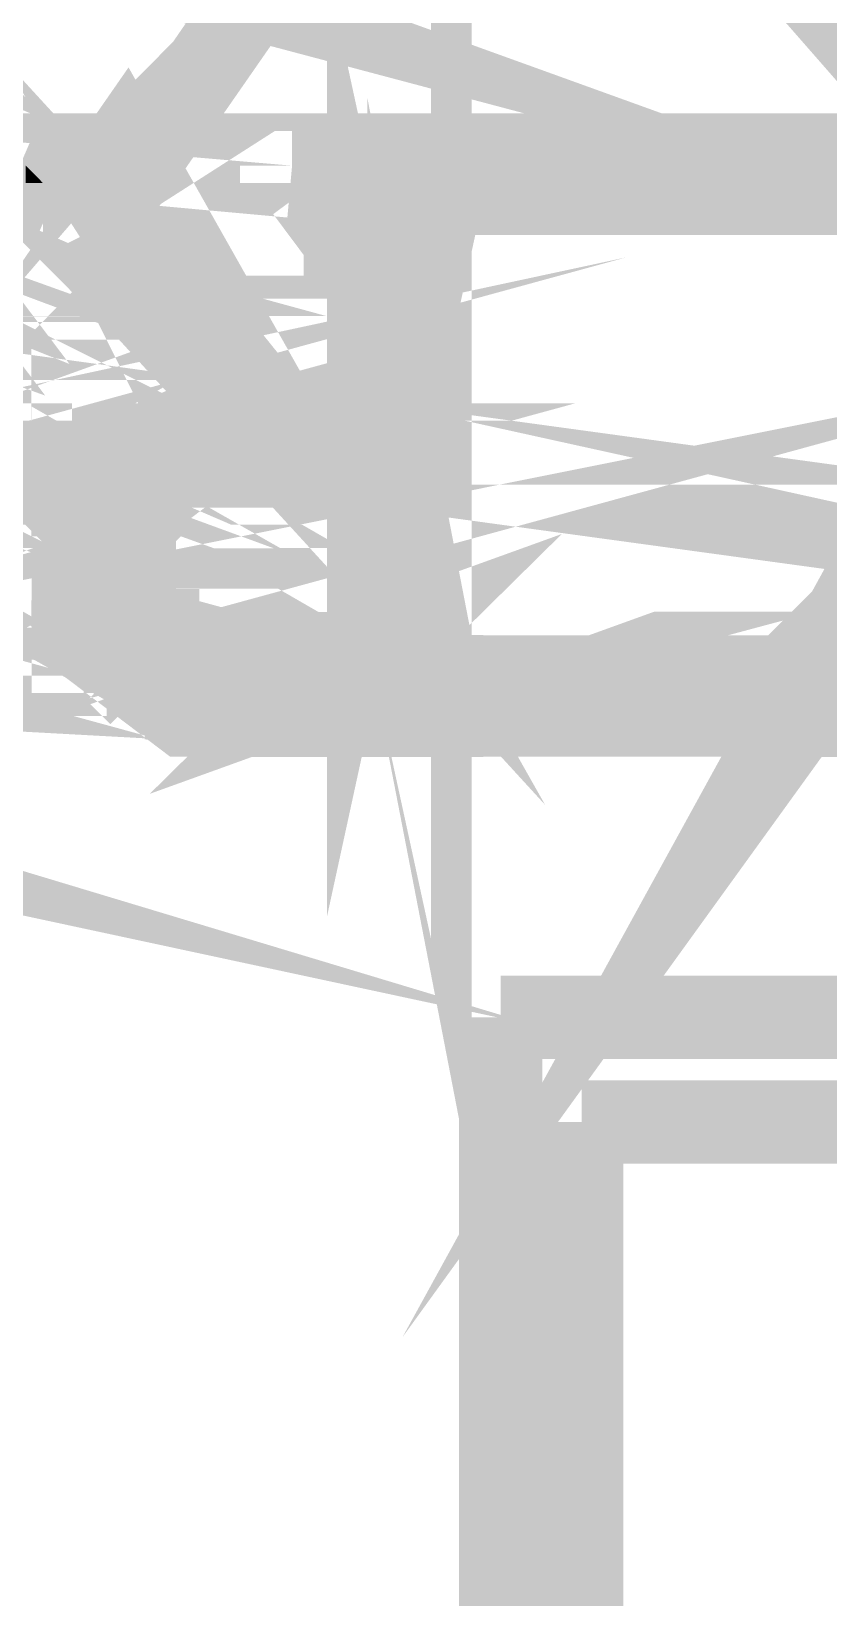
# Model space of a CAD drawing. Header units: inches. Extents: x -524 to 1067, y -71 to 1110.
# Drawn here: x 695.75 to 704.61, y 117.43 to 134.83 of the extents above; entities that cross this region are included whole.
import ezdxf

# ---------------------------------------------------------------- set-up
doc = ezdxf.new("R2010")
doc.units = ezdxf.units.IN
doc.header["$MEASUREMENT"] = 0
doc.layers.add('H', color=7, linetype='Continuous')
doc.layers.add('P', color=7, linetype='Continuous')

msp = doc.modelspace()

# ---------------------------------------------------------------- hatches: boundary and pattern name
at = {"layer": 'H', "linetype": 'Continuous'}
for points in [[(695.6840147825183, 133.1418541869889), (695.6840147825183, 133.3352955950482), (695.8738063526894, 133.1418541869889), (695.6840147825183, 133.1418541869889)], [(696.1329448427311, 132.8827156969471), (695.6840147825183, 133.3352955950482), (696.841013392986, 133.3352955950482), (696.1329448427311, 132.8827156969471)], [(696.1329448427311, 132.8827156969471), (696.841013392986, 133.3352955950482), (698.4505919015546, 130.305930148082), (696.3263862507904, 132.6235772069056), (696.3263862507904, 132.8827156969471), (696.1329448427311, 132.8827156969471)], [(698.7097303915964, 133.1418541869889), (698.7097303915964, 133.3352955950482), (700.7682389603783, 133.3352955950482), (700.7682389603783, 133.1418541869889), (698.7097303915964, 133.1418541869889)], [(696.1329448427311, 132.8827156969471), (695.8738063526894, 133.1418541869889), (696.1329448427311, 133.1418541869889), (696.1329448427311, 132.8827156969471)], [(699.1586604518095, 132.8827156969471), (698.899521961768, 133.1418541869889), (700.5091004703365, 133.1418541869889), (699.1586604518095, 132.8827156969471)], [(699.1586604518095, 132.8827156969471), (700.5091004703365, 133.1418541869889), (700.5091004703365, 132.8827156969471), (699.1586604518095, 132.8827156969471)], [(699.3521018598688, 132.6235772069056), (699.3521018598688, 132.8827156969471), (700.0601704101236, 132.8827156969471), (700.0601704101236, 132.4337856367341), (699.6112403499103, 132.4337856367341), (699.3521018598688, 132.6235772069056)], [(697.7425233513002, 130.305930148082), (696.9067104749683, 132.0469028206156), (696.3263862507904, 132.6235772069056), (696.5818749029443, 132.6235772069056), (696.9067104749683, 132.0469028206156), (698.4505919015546, 130.305930148082), (697.7425233513002, 130.305930148082)], [(699.6112403499103, 130.1161385779106), (699.6112403499103, 132.4337856367341), (700.0601704101236, 132.4337856367341), (700.0601704101236, 127.9882830892584), (699.6112403499103, 130.1161385779106)], [(697.2935932910868, 130.1161385779106), (697.5490819432409, 130.305930148082), (699.6112403499103, 130.1161385779106), (697.2935932910868, 130.1161385779106)], [(699.6112403499103, 130.1161385779106), (697.5490819432409, 130.305930148082), (697.7425233513002, 130.305930148082), (699.6112403499103, 130.1161385779106)], [(699.6112403499103, 130.1161385779106), (697.7425233513002, 130.305930148082), (698.4505919015546, 130.305930148082), (699.6112403499103, 130.1161385779106)], [(699.6112403499103, 130.1161385779106), (698.4505919015546, 130.305930148082), (699.6112403499103, 130.305930148082), (699.6112403499103, 130.1161385779106)], [(697.0344548010453, 127.5393530290453), (696.841013392986, 127.7984915190871), (696.5818749029443, 127.7984915190871), (696.5818749029443, 127.9882830892584), (696.3263862507904, 127.9882830892584), (696.3263862507904, 128.5065600693418), (696.1329448427311, 128.7000014774011), (696.1329448427311, 128.9554901295549), (696.3263862507904, 129.1489315376142), (696.3263862507904, 129.5978615978273), (696.5818749029443, 129.5978615978273), (696.5818749029443, 129.8570000878688), (696.841013392986, 129.8570000878688), (696.841013392986, 130.1161385779106), (697.5490819432409, 130.1161385779106), (697.2935932910868, 129.8570000878688), (697.0344548010453, 129.8570000878688), (697.0344548010453, 129.5978615978273), (696.841013392986, 129.4080700276558), (696.841013392986, 128.2474215793002), (697.0344548010453, 127.9882830892584), (697.0344548010453, 127.7984915190871), (697.5490819432409, 127.7984915190871), (697.7425233513002, 127.5393530290453), (697.0344548010453, 127.5393530290453)], [(699.3521018598688, 127.7984915190871), (699.6112403499103, 127.9882830892584), (699.6112403499103, 130.1161385779106), (700.0601704101236, 127.9882830892584), (699.3521018598688, 127.7984915190871)], [(699.3521018598688, 127.7984915190871), (700.0601704101236, 127.9882830892584), (700.0601704101236, 127.7984915190871), (699.3521018598688, 127.7984915190871)], [(699.1586604518095, 127.5393530290453), (700.0601704101236, 127.7984915190871), (700.3193089001652, 127.5393530290453), (699.1586604518095, 127.5393530290453)], [(699.1586604518095, 127.5393530290453), (699.3521018598688, 127.7984915190871), (700.0601704101236, 127.7984915190871), (699.1586604518095, 127.5393530290453)], [(704.5020231197113, 127.5393530290453), (705.1443945879837, 127.7984915190871), (705.1443945879837, 127.5393530290453), (704.5020231197113, 127.5393530290453)], [(704.5020231197113, 127.5393530290453), (704.5020231197113, 127.7984915190871), (705.1443945879837, 127.7984915190871), (704.5020231197113, 127.5393530290453)], [(697.5490819432409, 127.3459116209861), (697.2935932910868, 127.5393530290453), (700.7682389603783, 127.3459116209861), (697.5490819432409, 127.3459116209861)], [(700.7682389603783, 127.3459116209861), (697.2935932910868, 127.5393530290453), (700.7682389603783, 127.5393530290453), (700.7682389603783, 127.3459116209861)], [(703.9873959775157, 127.3459116209861), (703.9873959775157, 127.5393530290453), (705.8524631382384, 127.5393530290453), (705.8524631382384, 127.3459116209861), (703.9873959775157, 127.3459116209861)]]:
    msp.add_hatch(color=256, dxfattribs=at).paths.add_polyline_path(points)

# ---------------------------------------------------------------- linework, layer by layer
at = {"layer": 'P'}
for points, const_width in [([(703.0201889372195, 141.5109324639691), (701.4106104286507, 139.6422154653586), (702.8267475291602, 141.7043738720283)], 1.15699861046781), ([(700.0601704101236, 141.7043738720283), (699.6112403499103, 141.7043738720283), (701.4106104286507, 139.6422154653586), (700.0601704101236, 141.7043738720283)], 1.15699861046781), ([(701.6697489186922, 139.3867268132047), (701.2171690205914, 139.1275883231631), (703.0201889372195, 137.0690797543812), (701.6697489186922, 139.3867268132047)], 1.15699861046781), ([(693.3006706417123, 136.6164998562803), (694.2642278441208, 136.3610112041265), (693.5561592938659, 136.6164998562803)], 1.160648448355721), ([(689.6289337264739, 136.3610112041265), (690.2749550326339, 136.6164998562803), (689.8223751345331, 136.3610112041265), (689.6289337264739, 136.3610112041265)], 1.15699861046781), ([(696.3263862507904, 132.8827156969472), (696.7753163110035, 133.3352955950482), (696.3263862507904, 132.6892742888879)], 1.160648448355721), ([(700.0601704101236, 128.0539801712409), (699.6112403499103, 130.3716272300644), (700.0601704101236, 132.4337856367341), (700.0601704101236, 128.0539801712409)], 1.15699861046781), ([(706.5641815263812, 130.5650686381237), (704.8889059358298, 128.2474215793002), (706.3050430363396, 130.8242071281654)], 1.15699861046781), ([(696.7753163110035, 133.3352955950482), (696.3263862507904, 132.6892742888879), (698.4505919015546, 130.3716272300644), (696.7753163110035, 133.3352955950482)], 1.160648448355721), ([(695.618317700536, 133.3352955950482), (696.0672477607486, 133.141854186989), (696.0672477607486, 132.8827156969472), (695.618317700536, 133.3352955950482)], 1.15699861046781), ([(687.5047280757096, 133.3352955950482), (685.639660914987, 133.141854186989), (687.5047280757096, 133.141854186989)], 1.15699861046781), ([(685.8951495671406, 133.3352955950482), (687.5047280757096, 133.3352955950482), (685.639660914987, 133.141854186989), (685.8951495671406, 133.3352955950482)], 1.15699861046781), ([(693.3006706417123, 133.3352955950482), (691.6910921331435, 133.141854186989), (693.5561592938659, 133.141854186989), (693.3006706417123, 133.3352955950482)], 1.15699861046781), ([(691.9465807852973, 133.3352955950482), (693.3006706417123, 133.3352955950482), (691.6910921331435, 133.141854186989)], 1.15699861046781), ([(698.6440333096141, 133.141854186989), (700.7682389603783, 133.141854186989), (698.6440333096141, 133.3352955950482)], 1.160648448355721), ([(707.6554830548666, 133.141854186989), (705.4035330780255, 133.3352955950482), (707.6554830548666, 133.3352955950482), (707.6554830548666, 133.141854186989)], 1.160648448355721), ([(695.618317700536, 133.3352955950482), (696.7753163110035, 133.3352955950482), (696.0672477607486, 132.8827156969472)], 1.160648448355721), ([(695.618317700536, 133.141854186989), (695.618317700536, 133.3352955950482), (695.618317700536, 133.141854186989)], 1.160648448355721), ([(695.8738063526894, 133.141854186989), (695.618317700536, 133.3352955950482)], 1.160648448355721), ([(695.618317700536, 133.3352955950482), (696.0672477607486, 133.141854186989)], 1.15699861046781), ([(696.0672477607486, 132.8827156969472), (695.618317700536, 133.3352955950482), (696.0672477607486, 132.8827156969472), (695.618317700536, 133.3352955950482)], 1.15699861046781), ([(696.0672477607486, 132.8827156969472), (696.7753163110035, 133.3352955950482), (696.0672477607486, 132.8827156969472)], 1.160648448355721), ([(700.7682389603783, 133.141854186989), (698.6440333096141, 133.3352955950482)], 1.160648448355721), ([(698.6440333096141, 133.3352955950482), (698.6440333096141, 133.141854186989)], 1.15699861046781), ([(698.6440333096141, 133.3352955950482), (700.7682389603783, 133.3352955950482), (700.7682389603783, 133.141854186989)], 1.15699861046781), ([(693.8152977839077, 132.6892742888879), (694.45766925218, 132.4337856367341), (694.2642278441208, 132.6892742888879)], 1.15699861046781), ([(696.0672477607486, 133.141854186989), (695.8738063526894, 133.141854186989)], 1.160648448355721), ([(698.6440333096141, 133.141854186989), (700.7682389603783, 133.141854186989)], 1.160648448355721), ([(700.7682389603783, 133.141854186989), (698.6440333096141, 133.141854186989)], 1.15699861046781), ([(700.7682389603783, 133.141854186989), (698.6440333096141, 133.141854186989), (698.899521961768, 133.141854186989), (700.7682389603783, 133.141854186989)], 1.15699861046781), ([(700.7682389603783, 133.141854186989), (698.899521961768, 133.141854186989)], 1.160648448355721), ([(700.5091004703365, 133.141854186989), (699.0929633698272, 132.8827156969472), (698.899521961768, 133.141854186989)], 1.160648448355721), ([(698.899521961768, 133.141854186989), (700.5091004703365, 133.141854186989), (700.7682389603783, 133.141854186989)], 1.15699861046781), ([(698.899521961768, 133.141854186989), (700.5091004703365, 133.141854186989)], 1.15699861046781), ([(700.5091004703365, 133.141854186989), (699.0929633698272, 132.8827156969472), (700.5091004703365, 133.141854186989)], 1.160648448355721), ([(707.4620416468072, 133.141854186989), (705.8524631382384, 133.141854186989), (707.2065529946533, 132.8827156969472), (707.4620416468072, 133.141854186989)], 1.160648448355721), ([(699.0929633698272, 132.8827156969472), (700.2536118181829, 132.8827156969472)], 1.160648448355721), ([(699.0929633698272, 132.8827156969472), (700.2536118181829, 132.8827156969472)], 1.160648448355721), ([(699.0929633698272, 132.8827156969472), (699.0929633698272, 132.8827156969472)], 1.160648448355721), ([(699.3521018598688, 132.8827156969472), (700.0601704101236, 132.8827156969472)], 1.160648448355721), ([(699.3521018598688, 132.8827156969472), (700.0601704101236, 132.8827156969472), (700.0601704101236, 132.8827156969472), (699.3521018598688, 132.8827156969472)], 1.160648448355721), ([(700.0601704101236, 132.8827156969472), (699.3521018598688, 132.6892742888879), (699.3521018598688, 132.8827156969472)], 1.160648448355721), ([(700.0601704101236, 132.8827156969472), (699.3521018598688, 132.6892742888879)], 1.160648448355721), ([(699.3521018598688, 132.8827156969472), (699.3521018598688, 132.8827156969472), (700.0601704101236, 132.8827156969472)], 1.160648448355721), ([(700.0601704101236, 132.6892742888879), (700.0601704101236, 132.8827156969472)], 1.160648448355721), ([(700.0601704101236, 132.8827156969472), (700.2536118181829, 132.8827156969472)], 1.160648448355721), ([(694.2642278441208, 132.8827156969472), (693.8152977839077, 132.6892742888879), (694.2642278441208, 132.6892742888879)], 1.15699861046781), ([(696.3263862507904, 132.6892742888879), (696.3263862507904, 132.8827156969472)], 1.15699861046781), ([(700.5091004703365, 132.8827156969472), (699.0929633698272, 132.8827156969472)], 1.15699861046781), ([(700.2536118181829, 132.8827156969472), (699.0929633698272, 132.8827156969472)], 1.15699861046781), ([(700.2536118181829, 132.8827156969472), (699.0929633698272, 132.8827156969472), (700.0601704101236, 132.8827156969472)], 1.15699861046781), ([(699.0929633698272, 132.8827156969472), (700.0601704101236, 132.8827156969472), (699.3521018598688, 132.8827156969472), (699.0929633698272, 132.8827156969472)], 1.15699861046781), ([(700.0601704101236, 132.8827156969472), (699.3521018598688, 132.8827156969472)], 1.15699861046781), ([(700.0601704101236, 132.8827156969472), (699.3521018598688, 132.8827156969472)], 1.15699861046781), ([(700.0601704101236, 132.8827156969472), (699.3521018598688, 132.8827156969472)], 1.15699861046781), ([(700.2536118181829, 132.8827156969472), (700.5091004703365, 132.8827156969472)], 1.15699861046781), ([(707.013111586594, 132.8827156969472), (706.3050430363396, 132.8827156969472), (706.7539730965525, 132.6892742888879)], 1.15699861046781), ([(725.7477294652417, 127.5393530290454), (727.1638665657513, 127.3459116209861), (726.0032181173954, 127.5393530290454)], 1.15699861046781), ([(696.3263862507904, 132.6892742888879), (698.4505919015546, 130.3716272300644), (696.3263862507904, 132.6892742888879)], 1.160648448355721), ([(696.5818749029443, 132.6892742888879), (698.4505919015546, 130.3716272300644), (697.7425233513002, 130.3716272300644)], 1.160648448355721), ([(697.7425233513002, 130.3716272300644), (696.5818749029443, 132.6892742888879)], 1.15699861046781), ([(700.0601704101236, 132.6892742888879), (699.6112403499103, 132.4337856367341), (700.0601704101236, 132.4337856367341)], 1.15699861046781), ([(699.3521018598688, 132.6892742888879), (700.0601704101236, 132.6892742888879), (699.6112403499103, 132.4337856367341)], 1.15699861046781), ([(699.6112403499103, 132.4337856367341), (699.3521018598688, 132.6892742888879)], 1.160648448355721), ([(699.3521018598688, 132.6892742888879), (700.0601704101236, 132.6892742888879)], 1.15699861046781), ([(700.0601704101236, 132.4337856367341), (700.0601704101236, 132.6892742888879)], 1.160648448355721), ([(694.0087391919669, 132.4337856367341), (694.7168077422218, 132.2403442286749), (694.0087391919669, 132.2403442286749)], 1.15699861046781), ([(699.6112403499103, 132.4337856367341), (699.6112403499103, 132.4337856367341)], 1.160648448355721), ([(699.6112403499103, 130.3716272300644), (700.0601704101236, 132.4337856367341), (699.6112403499103, 132.4337856367341), (699.6112403499103, 130.3716272300644)], 1.15699861046781), ([(700.0601704101236, 132.4337856367341), (699.6112403499103, 132.4337856367341)], 1.15699861046781), ([(699.6112403499103, 132.4337856367341), (700.0601704101236, 132.4337856367341)], 1.15699861046781), ([(694.7168077422218, 132.2403442286749), (694.2642278441208, 132.2403442286749), (694.7168077422218, 131.9812057386332)], 1.160648448355721), ([(694.2642278441208, 132.2403442286749), (694.7168077422218, 131.9812057386332), (694.2642278441208, 131.9812057386332)], 1.160648448355721), ([(698.4505919015546, 130.3716272300644), (697.7425233513002, 130.3716272300644), (699.6112403499103, 130.1161385779106), (698.4505919015546, 130.3716272300644)], 1.160648448355721), ([(694.2642278441208, 131.9812057386332), (694.9759462322634, 131.7257170864793), (694.45766925218, 131.7257170864793), (694.2642278441208, 131.9812057386332)], 1.15699861046781), ([(682.8694339580622, 127.5393530290454), (681.9679239997486, 127.3459116209861), (682.675992550003, 127.5393530290454)], 1.160648448355721), ([(694.9759462322634, 131.7257170864793), (694.45766925218, 131.7257170864793), (694.9759462322634, 131.53227567842), (694.9759462322634, 131.7257170864793)], 1.15699861046781), ([(694.45766925218, 131.53227567842), (694.9759462322634, 131.2731371883785), (694.45766925218, 131.2731371883785)], 1.15699861046781), ([(695.1657378024349, 131.2731371883785), (694.45766925218, 131.0176485362247), (695.1657378024349, 131.0176485362247)], 1.160648448355721), ([(695.1657378024349, 131.2731371883785), (694.45766925218, 131.0176485362247), (694.45766925218, 131.2731371883785)], 1.160648448355721), ([(695.1657378024349, 131.2731371883785), (694.9759462322634, 131.2731371883785)], 1.160648448355721), ([(694.45766925218, 131.0176485362247), (695.1657378024349, 131.0176485362247)], 1.160648448355721), ([(694.45766925218, 131.0176485362247), (695.1657378024349, 130.8242071281654)], 1.160648448355721), ([(694.45766925218, 131.0176485362247), (695.1657378024349, 130.8242071281654)], 1.160648448355721), ([(697.2278962091045, 129.9226971698513), (696.7753163110035, 129.9226971698513), (697.4833848612584, 130.1161385779106), (697.2278962091045, 129.9226971698513)], 1.15699861046781), ([(694.45766925218, 130.8242071281654), (695.1657378024349, 130.5650686381237)], 1.160648448355721), ([(694.45766925218, 130.8242071281654), (695.1657378024349, 130.5650686381237)], 1.160648448355721), ([(692.6582991734399, 127.5393530290454), (691.6910921331435, 127.3459116209861), (692.3991606833981, 127.5393530290454)], 1.160648448355721), ([(695.1657378024349, 130.5650686381237), (694.7168077422218, 130.3716272300644), (695.1657378024349, 130.3716272300644), (695.1657378024349, 130.5650686381237)], 1.15699861046781), ([(694.7168077422218, 130.3716272300644), (695.1657378024349, 130.3716272300644), (694.7168077422218, 130.1161385779106), (694.7168077422218, 130.3716272300644)], 1.15699861046781), ([(694.45766925218, 130.5650686381237), (695.1657378024349, 130.5650686381237), (695.1657378024349, 130.5650686381237), (694.45766925218, 130.5650686381237)], 1.160648448355721), ([(706.5641815263812, 130.5650686381237), (704.8889059358298, 128.2474215793002), (705.1443945879837, 128.0539801712409)], 1.15699861046781), ([(705.1443945879837, 128.0539801712409), (706.5641815263812, 130.5650686381237)], 1.160648448355721), ([(686.6032181173955, 127.5393530290454), (687.5047280757096, 127.3459116209861), (686.8623566074373, 127.5393530290454)], 1.160648448355721), ([(695.1657378024349, 130.3716272300644), (694.7168077422218, 130.3716272300644)], 1.160648448355721), ([(699.6112403499103, 130.1161385779106), (697.2278962091045, 130.1161385779106), (697.4833848612584, 130.3716272300644)], 1.15699861046781), ([(697.4833848612584, 130.3716272300644), (699.6112403499103, 130.1161385779106)], 1.160648448355721), ([(697.4833848612584, 130.3716272300644), (699.6112403499103, 130.1161385779106), (697.4833848612584, 130.3716272300644), (697.4833848612584, 130.3716272300644)], 1.160648448355721), ([(697.7425233513002, 130.3716272300644), (699.6112403499103, 130.1161385779106), (697.7425233513002, 130.3716272300644)], 1.160648448355721), ([(698.4505919015546, 130.3716272300644), (699.6112403499103, 130.3716272300644)], 1.160648448355721), ([(698.4505919015546, 130.3716272300644), (698.4505919015546, 130.3716272300644)], 1.160648448355721), ([(698.4505919015546, 130.3716272300644), (699.6112403499103, 130.1161385779106), (699.6112403499103, 130.3716272300644)], 1.160648448355721), ([(699.6112403499103, 130.3716272300644), (698.4505919015546, 130.3716272300644)], 1.15699861046781), ([(699.6112403499103, 130.3716272300644), (698.4505919015546, 130.3716272300644)], 1.15699861046781), ([(699.6112403499103, 130.3716272300644), (699.6112403499103, 130.1161385779106)], 1.160648448355721), ([(699.6112403499103, 130.1161385779106), (700.0601704101236, 128.0539801712409), (699.6112403499103, 130.3716272300644)], 1.15699861046781), ([(694.7168077422218, 130.1161385779106), (695.1657378024349, 129.9226971698513), (694.45766925218, 129.9226971698513)], 1.15699861046781), ([(696.7753163110035, 129.9226971698513), (697.4833848612584, 130.1161385779106), (696.7753163110035, 130.1161385779106), (696.7753163110035, 129.9226971698513)], 1.15699861046781), ([(695.1657378024349, 130.1161385779106), (694.7168077422218, 130.1161385779106)], 1.160648448355721), ([(697.4833848612584, 130.1161385779106), (696.7753163110035, 130.1161385779106), (697.4833848612584, 130.1161385779106)], 1.15699861046781), ([(696.7753163110035, 130.1161385779106), (697.4833848612584, 130.1161385779106), (697.7425233513002, 130.1161385779106), (696.7753163110035, 130.1161385779106)], 1.15699861046781), ([(697.0344548010453, 130.1161385779106), (697.7425233513002, 130.1161385779106), (696.7753163110035, 130.1161385779106), (697.0344548010453, 130.1161385779106)], 1.15699861046781), ([(697.0344548010453, 130.1161385779106), (699.6112403499103, 130.1161385779106)], 1.160648448355721), ([(697.2278962091045, 130.1161385779106), (697.0344548010453, 130.1161385779106)], 1.160648448355721), ([(697.0344548010453, 130.1161385779106), (699.6112403499103, 130.1161385779106)], 1.160648448355721), ([(697.0344548010453, 130.1161385779106), (697.0344548010453, 130.1161385779106)], 1.160648448355721), ([(697.9359647593594, 130.1161385779106), (697.0344548010453, 130.1161385779106), (697.9359647593594, 130.1161385779106), (697.0344548010453, 130.1161385779106), (697.7425233513002, 130.1161385779106), (697.9359647593594, 130.1161385779106)], 1.15699861046781), ([(699.6112403499103, 130.1161385779106), (697.9359647593594, 130.1161385779106), (697.0344548010453, 130.1161385779106)], 1.15699861046781), ([(697.9359647593594, 130.1161385779106), (697.0344548010453, 130.1161385779106)], 1.15699861046781), ([(697.0344548010453, 130.1161385779106), (697.9359647593594, 130.1161385779106)], 1.15699861046781), ([(699.6112403499103, 130.1161385779106), (697.2278962091045, 130.1161385779106)], 1.15699861046781), ([(697.4833848612584, 130.1161385779106), (697.4833848612584, 130.1161385779106)], 1.160648448355721), ([(699.6112403499103, 130.1161385779106), (699.6112403499103, 128.0539801712409), (700.0601704101236, 128.0539801712409), (699.6112403499103, 130.1161385779106)], 1.15699861046781), ([(696.7753163110035, 129.4080700276558), (696.3263862507904, 129.6635586798096), (696.3263862507904, 129.4080700276558)], 1.15699861046781), ([(694.45766925218, 129.9226971698513), (695.1657378024349, 129.6635586798096), (694.45766925218, 129.6635586798096), (694.45766925218, 129.9226971698513)], 1.160648448355721), ([(694.45766925218, 129.9226971698513), (695.1657378024349, 129.6635586798096)], 1.160648448355721), ([(697.0344548010453, 129.6635586798096), (696.5818749029443, 129.9226971698513), (697.0344548010453, 129.9226971698513)], 1.15699861046781), ([(695.1657378024349, 129.9226971698513), (695.1657378024349, 129.9226971698513)], 1.160648448355721), ([(696.5818749029443, 129.6635586798096), (697.0344548010453, 129.6635586798096), (696.5818749029443, 129.9226971698513)], 1.15699861046781), ([(696.5818749029443, 129.9226971698513), (696.5818749029443, 129.6635586798096)], 1.160648448355721), ([(696.5818749029443, 129.9226971698513), (696.5818749029443, 129.9226971698513)], 1.160648448355721), ([(696.5818749029443, 129.9226971698513), (697.0344548010453, 129.9226971698513), (696.5818749029443, 129.9226971698513)], 1.15699861046781), ([(697.0344548010453, 129.9226971698513), (696.5818749029443, 129.9226971698513), (697.2278962091045, 129.9226971698513), (697.0344548010453, 129.9226971698513)], 1.15699861046781), ([(696.5818749029443, 129.9226971698513), (697.2278962091045, 129.9226971698513), (696.7753163110035, 129.9226971698513), (696.5818749029443, 129.9226971698513)], 1.15699861046781), ([(697.0344548010453, 129.9226971698513), (697.0344548010453, 129.6635586798096)], 1.160648448355721), ([(695.1657378024349, 129.6635586798096), (694.45766925218, 129.6635586798096), (695.1657378024349, 129.4080700276558)], 1.160648448355721), ([(694.45766925218, 129.6635586798096), (695.1657378024349, 129.4080700276558)], 1.160648448355721), ([(696.7753163110035, 129.4080700276558), (696.3263862507904, 129.6635586798096), (697.0344548010453, 129.6635586798096)], 1.15699861046781), ([(696.3263862507904, 129.6635586798096), (697.0344548010453, 129.6635586798096), (696.5818749029443, 129.6635586798096), (696.3263862507904, 129.6635586798096)], 1.15699861046781), ([(697.0344548010453, 129.6635586798096), (696.5818749029443, 129.6635586798096), (697.0344548010453, 129.6635586798096)], 1.15699861046781), ([(697.0344548010453, 129.6635586798096), (696.7753163110035, 129.4080700276558)], 1.160648448355721), ([(697.0344548010453, 129.6635586798096), (697.0344548010453, 129.6635586798096)], 1.160648448355721), ([(694.9759462322634, 129.4080700276558), (694.45766925218, 129.2146286195966), (694.9759462322634, 129.2146286195966), (694.9759462322634, 129.4080700276558)], 1.15699861046781), ([(696.3263862507904, 129.2146286195966), (696.7753163110035, 129.4080700276558)], 1.160648448355721), ([(696.3263862507904, 129.2146286195966), (696.7753163110035, 129.4080700276558)], 1.160648448355721), ([(696.3263862507904, 129.4080700276558), (696.3263862507904, 129.2146286195966)], 1.160648448355721), ([(696.3263862507904, 129.4080700276558), (696.7753163110035, 129.4080700276558), (696.7753163110035, 129.4080700276558), (696.3263862507904, 129.4080700276558)], 1.160648448355721), ([(696.7753163110035, 129.4080700276558), (696.3263862507904, 129.4080700276558)], 1.15699861046781), ([(696.7753163110035, 129.4080700276558), (696.3263862507904, 129.4080700276558)], 1.15699861046781), ([(696.7753163110035, 129.4080700276558), (696.7753163110035, 129.2146286195966)], 1.15699861046781), ([(694.45766925218, 129.2146286195966), (694.9759462322634, 128.9554901295549), (694.45766925218, 128.9554901295549)], 1.15699861046781), ([(696.0672477607486, 128.7000014774011), (696.7753163110035, 128.7000014774011), (696.0672477607486, 128.9554901295549), (696.0672477607486, 128.7000014774011)], 1.15699861046781), ([(696.7753163110035, 128.9554901295549), (696.3263862507904, 129.2146286195966), (696.7753163110035, 129.2146286195966), (696.7753163110035, 128.9554901295549)], 1.15699861046781), ([(696.0672477607486, 128.9554901295549), (696.7753163110035, 128.9554901295549), (696.3263862507904, 129.2146286195966)], 1.15699861046781), ([(696.3263862507904, 129.2146286195966), (696.0672477607486, 128.9554901295549)], 1.160648448355721), ([(696.7753163110035, 129.2146286195966), (696.3263862507904, 129.2146286195966), (696.3263862507904, 129.2146286195966), (696.7753163110035, 129.2146286195966)], 1.160648448355721), ([(696.3263862507904, 129.2146286195966), (696.7753163110035, 129.2146286195966)], 1.15699861046781), ([(694.9759462322634, 128.9554901295549), (694.2642278441208, 128.9554901295549), (694.9759462322634, 128.7000014774011), (694.9759462322634, 128.9554901295549)], 1.15699861046781), ([(696.7753163110035, 128.7000014774011), (696.0672477607486, 128.9554901295549), (696.7753163110035, 128.9554901295549), (696.7753163110035, 128.7000014774011)], 1.15699861046781), ([(696.7753163110035, 128.5065600693418), (696.0672477607486, 128.7000014774011), (696.7753163110035, 128.7000014774011), (696.7753163110035, 128.5065600693418)], 1.15699861046781), ([(696.3263862507904, 128.5065600693418), (696.7753163110035, 128.5065600693418), (696.0672477607486, 128.7000014774011)], 1.15699861046781), ([(696.0672477607486, 128.7000014774011), (696.3263862507904, 128.5065600693418)], 1.160648448355721), ([(696.7753163110035, 128.7000014774011), (696.0672477607486, 128.7000014774011), (696.0672477607486, 128.7000014774011), (696.7753163110035, 128.7000014774011)], 1.160648448355721), ([(696.0672477607486, 128.7000014774011), (696.7753163110035, 128.7000014774011)], 1.15699861046781), ([(696.0672477607486, 128.7000014774011), (696.7753163110035, 128.7000014774011)], 1.15699861046781), ([(696.7753163110035, 128.7000014774011), (696.7753163110035, 128.7000014774011)], 1.160648448355721), ([(700.0601704101236, 128.0539801712409), (699.3521018598688, 127.7984915190872), (699.6112403499103, 128.0539801712409)], 1.160648448355721), ([(694.2642278441208, 128.5065600693418), (694.0087391919669, 128.2474215793002), (694.7168077422218, 128.2474215793002), (694.2642278441208, 128.5065600693418)], 1.160648448355721), ([(696.3263862507904, 128.0539801712409), (697.0344548010453, 128.0539801712409), (696.3263862507904, 128.2474215793002), (696.3263862507904, 128.0539801712409)], 1.15699861046781), ([(696.3263862507904, 128.2474215793002), (696.7753163110035, 128.5065600693418)], 1.160648448355721), ([(696.3263862507904, 128.2474215793002), (696.7753163110035, 128.5065600693418)], 1.160648448355721), ([(696.3263862507904, 128.5065600693418), (696.3263862507904, 128.2474215793002)], 1.160648448355721), ([(696.7753163110035, 128.5065600693418), (696.3263862507904, 128.5065600693418)], 1.15699861046781), ([(696.7753163110035, 128.5065600693418), (696.3263862507904, 128.5065600693418), (696.7753163110035, 128.5065600693418)], 1.15699861046781), ([(697.0344548010453, 127.7984915190872), (696.5818749029443, 128.0539801712409), (696.5818749029443, 127.7984915190872)], 1.15699861046781), ([(696.7753163110035, 128.5065600693418), (696.7753163110035, 128.5065600693418)], 1.160648448355721), ([(696.7753163110035, 128.5065600693418), (696.7753163110035, 128.2474215793002)], 1.15699861046781), ([(694.45766925218, 128.2474215793002), (694.0087391919669, 128.0539801712409), (694.45766925218, 128.2474215793002), (694.0087391919669, 128.0539801712409), (694.45766925218, 128.0539801712409), (694.45766925218, 128.2474215793002)], 1.15699861046781), ([(693.8152977839077, 128.0539801712409), (694.2642278441208, 128.0539801712409), (693.8152977839077, 127.7984915190872), (693.8152977839077, 128.0539801712409)], 1.15699861046781), ([(696.3263862507904, 128.2474215793002), (696.7753163110035, 128.2474215793002), (697.0344548010453, 128.0539801712409)], 1.160648448355721), ([(696.3263862507904, 128.2474215793002), (696.7753163110035, 128.2474215793002)], 1.160648448355721), ([(696.3263862507904, 128.2474215793002), (696.3263862507904, 128.2474215793002)], 1.160648448355721), ([(697.0344548010453, 128.0539801712409), (696.3263862507904, 128.2474215793002)], 1.15699861046781), ([(696.7753163110035, 128.2474215793002), (696.3263862507904, 128.2474215793002)], 1.15699861046781), ([(696.7753163110035, 128.2474215793002), (696.3263862507904, 128.2474215793002)], 1.15699861046781), ([(705.1443945879837, 128.0539801712409), (704.6954645277706, 128.0539801712409), (704.8889059358298, 128.2474215793002)], 1.160648448355721), ([(704.8889059358298, 128.2474215793002), (705.1443945879837, 128.0539801712409)], 1.15699861046781), ([(697.0344548010453, 127.7984915190872), (696.5818749029443, 128.0539801712409), (697.0344548010453, 128.0539801712409), (697.0344548010453, 127.7984915190872)], 1.15699861046781), ([(697.0344548010453, 128.0539801712409), (696.3263862507904, 128.0539801712409)], 1.160648448355721), ([(697.0344548010453, 128.0539801712409), (696.3263862507904, 128.0539801712409)], 1.160648448355721), ([(696.3263862507904, 128.0539801712409), (696.5818749029443, 128.0539801712409)], 1.15699861046781), ([(696.3263862507904, 128.0539801712409), (697.0344548010453, 128.0539801712409)], 1.15699861046781), ([(696.5818749029443, 128.0539801712409), (697.0344548010453, 128.0539801712409)], 1.15699861046781), ([(700.0601704101236, 128.0539801712409), (699.3521018598688, 127.7984915190872), (700.0601704101236, 128.0539801712409), (699.3521018598688, 127.7984915190872), (700.0601704101236, 127.7984915190872)], 1.160648448355721), ([(697.0344548010453, 128.0539801712409), (697.0344548010453, 128.0539801712409)], 1.160648448355721), ([(699.6112403499103, 128.0539801712409), (700.0601704101236, 128.0539801712409)], 1.15699861046781), ([(700.0601704101236, 127.7984915190872), (700.0601704101236, 128.0539801712409)], 1.15699861046781), ([(704.8889059358298, 128.0539801712409), (704.6954645277706, 127.7984915190872), (704.8889059358298, 127.7984915190872)], 1.160648448355721), ([(705.1443945879837, 128.0539801712409), (704.6954645277706, 128.0539801712409)], 1.160648448355721), ([(704.6954645277706, 128.0539801712409), (704.8889059358298, 128.0539801712409), (705.1443945879837, 128.0539801712409)], 1.15699861046781), ([(704.6954645277706, 128.0539801712409), (704.6954645277706, 127.7984915190872), (704.6954645277706, 128.0539801712409)], 1.15699861046781), ([(704.8889059358298, 127.7984915190872), (704.8889059358298, 128.0539801712409)], 1.15699861046781), ([(697.7425233513002, 127.5393530290454), (697.0344548010453, 127.5393530290454), (697.4833848612584, 127.7984915190872)], 1.15699861046781), ([(697.0344548010453, 127.5393530290454), (697.4833848612584, 127.7984915190872), (696.7753163110035, 127.7984915190872)], 1.15699861046781), ([(699.3521018598688, 127.7984915190872), (700.0601704101236, 127.7984915190872), (699.0929633698272, 127.5393530290454)], 1.160648448355721), ([(696.5818749029443, 127.7984915190872), (696.7753163110035, 127.7984915190872)], 1.160648448355721), ([(696.5818749029443, 127.7984915190872), (697.0344548010453, 127.7984915190872), (697.2278962091045, 127.7984915190872)], 1.160648448355721), ([(696.5818749029443, 127.7984915190872), (697.0344548010453, 127.7984915190872)], 1.160648448355721), ([(697.2278962091045, 127.7984915190872), (696.5818749029443, 127.7984915190872)], 1.15699861046781), ([(697.2278962091045, 127.7984915190872), (696.5818749029443, 127.7984915190872)], 1.15699861046781), ([(696.7753163110035, 127.7984915190872), (697.0344548010453, 127.5393530290454)], 1.160648448355721), ([(696.7753163110035, 127.7984915190872), (697.2278962091045, 127.7984915190872), (697.4833848612584, 127.7984915190872)], 1.160648448355721), ([(696.7753163110035, 127.7984915190872), (697.2278962091045, 127.7984915190872)], 1.160648448355721), ([(696.7753163110035, 127.7984915190872), (696.7753163110035, 127.7984915190872)], 1.160648448355721), ([(696.7753163110035, 127.7984915190872), (697.2278962091045, 127.7984915190872), (697.2278962091045, 127.7984915190872), (696.7753163110035, 127.7984915190872)], 1.160648448355721), ([(697.4833848612584, 127.7984915190872), (696.7753163110035, 127.7984915190872)], 1.15699861046781), ([(697.2278962091045, 127.7984915190872), (696.7753163110035, 127.7984915190872)], 1.15699861046781), ([(697.2278962091045, 127.7984915190872), (696.7753163110035, 127.7984915190872)], 1.15699861046781), ([(697.4833848612584, 127.7984915190872), (697.7425233513002, 127.5393530290454)], 1.160648448355721), ([(700.0601704101236, 127.7984915190872), (699.0929633698272, 127.5393530290454)], 1.160648448355721), ([(699.0929633698272, 127.5393530290454), (700.2536118181829, 127.5393530290454), (700.0601704101236, 127.7984915190872)], 1.15699861046781), ([(699.0929633698272, 127.5393530290454), (699.3521018598688, 127.7984915190872)], 1.15699861046781), ([(699.3521018598688, 127.7984915190872), (700.0601704101236, 127.7984915190872)], 1.160648448355721), ([(699.3521018598688, 127.7984915190872), (700.0601704101236, 127.7984915190872)], 1.160648448355721), ([(699.3521018598688, 127.7984915190872), (700.0601704101236, 127.7984915190872), (700.0601704101236, 127.7984915190872)], 1.160648448355721), ([(700.0601704101236, 127.7984915190872), (699.3521018598688, 127.7984915190872)], 1.15699861046781), ([(700.0601704101236, 127.7984915190872), (699.3521018598688, 127.7984915190872)], 1.15699861046781), ([(700.0601704101236, 127.7984915190872), (699.3521018598688, 127.7984915190872)], 1.15699861046781), ([(704.4363260377288, 127.7984915190872), (705.1443945879837, 127.7984915190872)], 1.160648448355721), ([(704.4363260377288, 127.7984915190872), (705.1443945879837, 127.7984915190872)], 1.160648448355721), ([(704.4363260377288, 127.7984915190872), (704.6954645277706, 127.7984915190872)], 1.160648448355721), ([(704.4363260377288, 127.7984915190872), (705.1443945879837, 127.7984915190872)], 1.160648448355721), ([(705.1443945879837, 127.7984915190872), (704.4363260377288, 127.5393530290454), (705.1443945879837, 127.7984915190872)], 1.15699861046781), ([(705.1443945879837, 127.7984915190872), (704.4363260377288, 127.7984915190872)], 1.15699861046781), ([(705.1443945879837, 127.7984915190872), (704.4363260377288, 127.5393530290454), (704.4363260377288, 127.7984915190872)], 1.15699861046781), ([(704.6954645277706, 127.7984915190872), (704.4363260377288, 127.7984915190872)], 1.15699861046781), ([(704.8889059358298, 127.7984915190872), (704.4363260377288, 127.7984915190872)], 1.15699861046781), ([(705.1443945879837, 127.7984915190872), (704.8889059358298, 127.7984915190872)], 1.15699861046781), ([(697.4833848612584, 127.3459116209861), (700.7682389603783, 127.3459116209861), (697.2278962091045, 127.5393530290454), (697.4833848612584, 127.3459116209861)], 1.15699861046781), ([(691.4319536431017, 127.5393530290454), (692.3991606833981, 127.5393530290454), (691.6910921331435, 127.3459116209861)], 1.160648448355721), ([(693.8152977839077, 127.5393530290454), (692.8480907436112, 127.5393530290454), (693.5561592938659, 127.3459116209861)], 1.15699861046781), ([(715.1230513735325, 127.3459116209861), (711.648405704241, 127.5393530290454), (711.8418471123005, 127.5393530290454)], 1.15699861046781), ([(715.1230513735325, 127.3459116209861), (711.648405704241, 127.5393530290454), (715.1230513735325, 127.5393530290454), (715.1230513735325, 127.3459116209861)], 1.15699861046781), ([(700.7682389603783, 127.3459116209861), (697.0344548010453, 127.5393530290454)], 1.160648448355721), ([(700.7682389603783, 127.3459116209861), (697.0344548010453, 127.5393530290454)], 1.160648448355721), ([(700.7682389603783, 127.5393530290454), (697.0344548010453, 127.5393530290454)], 1.160648448355721), ([(697.0344548010453, 127.5393530290454), (697.9359647593594, 127.5393530290454)], 1.160648448355721), ([(697.0344548010453, 127.5393530290454), (697.9359647593594, 127.5393530290454)], 1.160648448355721), ([(697.0344548010453, 127.5393530290454), (697.0344548010453, 127.5393530290454)], 1.160648448355721), ([(697.0344548010453, 127.5393530290454), (697.2278962091045, 127.5393530290454)], 1.15699861046781), ([(697.0344548010453, 127.5393530290454), (700.7682389603783, 127.5393530290454), (700.7682389603783, 127.3459116209861)], 1.15699861046781), ([(697.0344548010453, 127.5393530290454), (698.1914534115131, 127.5393530290454)], 1.15699861046781), ([(698.1914534115131, 127.5393530290454), (697.0344548010453, 127.5393530290454)], 1.15699861046781), ([(697.9359647593594, 127.5393530290454), (697.7425233513002, 127.5393530290454), (697.0344548010453, 127.5393530290454)], 1.15699861046781), ([(697.7425233513002, 127.5393530290454), (697.0344548010453, 127.5393530290454), (697.7425233513002, 127.5393530290454), (697.0344548010453, 127.5393530290454)], 1.15699861046781), ([(697.0344548010453, 127.5393530290454), (697.7425233513002, 127.5393530290454)], 1.15699861046781), ([(697.2278962091045, 127.5393530290454), (697.2278962091045, 127.5393530290454)], 1.160648448355721), ([(700.7682389603783, 127.3459116209861), (697.2278962091045, 127.5393530290454)], 1.15699861046781), ([(697.2278962091045, 127.5393530290454), (700.7682389603783, 127.3459116209861)], 1.15699861046781), ([(697.2278962091045, 127.5393530290454), (700.7682389603783, 127.3459116209861)], 1.15699861046781), ([(697.9359647593594, 127.5393530290454), (698.1914534115131, 127.5393530290454)], 1.15699861046781), ([(698.1914534115131, 127.5393530290454), (700.7682389603783, 127.5393530290454), (700.7682389603783, 127.5393530290454), (698.1914534115131, 127.5393530290454)], 1.160648448355721), ([(700.7682389603783, 127.5393530290454), (698.1914534115131, 127.5393530290454)], 1.15699861046781), ([(700.7682389603783, 127.5393530290454), (698.899521961768, 127.5393530290454)], 1.160648448355721), ([(698.899521961768, 127.5393530290454), (700.5091004703365, 127.5393530290454), (700.7682389603783, 127.5393530290454)], 1.15699861046781), ([(698.899521961768, 127.5393530290454), (700.5091004703365, 127.5393530290454), (699.0929633698272, 127.5393530290454), (698.899521961768, 127.5393530290454)], 1.15699861046781), ([(699.0929633698272, 127.5393530290454), (699.0929633698272, 127.5393530290454)], 1.160648448355721), ([(700.5091004703365, 127.5393530290454), (699.0929633698272, 127.5393530290454), (700.2536118181829, 127.5393530290454), (700.5091004703365, 127.5393530290454)], 1.15699861046781), ([(699.0929633698272, 127.5393530290454), (700.2536118181829, 127.5393530290454), (699.0929633698272, 127.5393530290454)], 1.15699861046781), ([(700.2536118181829, 127.5393530290454), (699.0929633698272, 127.5393530290454), (700.2536118181829, 127.5393530290454)], 1.15699861046781), ([(700.2536118181829, 127.5393530290454), (700.2536118181829, 127.5393530290454)], 1.160648448355721), ([(725.7477294652417, 127.5393530290454), (727.1638665657513, 127.3459116209861), (725.7477294652417, 127.5393530290454), (727.1638665657513, 127.3459116209861), (722.2694339580623, 127.3459116209861), (725.7477294652417, 127.5393530290454)], 1.15699861046781), ([(705.8524631382384, 127.5393530290454), (703.9873959775157, 127.5393530290454)], 1.160648448355721), ([(705.8524631382384, 127.5393530290454), (703.9873959775157, 127.5393530290454), (703.9873959775157, 127.5393530290454)], 1.160648448355721), ([(703.9873959775157, 127.3459116209861), (705.8524631382384, 127.5393530290454)], 1.15699861046781), ([(703.9873959775157, 127.3459116209861), (705.8524631382384, 127.5393530290454)], 1.15699861046781), ([(703.9873959775157, 127.5393530290454), (703.9873959775157, 127.3459116209861)], 1.15699861046781), ([(703.9873959775157, 127.5393530290454), (705.8524631382384, 127.5393530290454)], 1.15699861046781), ([(704.2465344675575, 127.5393530290454), (705.5969744860847, 127.5393530290454), (703.9873959775157, 127.5393530290454), (704.2465344675575, 127.5393530290454)], 1.15699861046781), ([(705.5969744860847, 127.5393530290454), (703.9873959775157, 127.5393530290454), (705.8524631382384, 127.5393530290454)], 1.15699861046781), ([(705.1443945879837, 127.5393530290454), (704.2465344675575, 127.5393530290454), (705.1443945879837, 127.5393530290454)], 1.15699861046781), ([(705.4035330780255, 127.5393530290454), (704.2465344675575, 127.5393530290454), (705.5969744860847, 127.5393530290454), (705.4035330780255, 127.5393530290454)], 1.15699861046781), ([(704.4363260377288, 127.5393530290454), (705.1443945879837, 127.5393530290454), (704.2465344675575, 127.5393530290454), (704.4363260377288, 127.5393530290454)], 1.15699861046781), ([(705.1443945879837, 127.5393530290454), (704.4363260377288, 127.5393530290454), (705.1443945879837, 127.5393530290454)], 1.15699861046781), ([(705.1443945879837, 127.5393530290454), (705.1443945879837, 127.5393530290454)], 1.160648448355721), ([(697.7425233513002, 127.3459116209861), (697.4833848612584, 127.3459116209861)], 1.160648448355721), ([(697.4833848612584, 127.3459116209861), (700.7682389603783, 127.3459116209861)], 1.15699861046781), ([(697.9359647593594, 127.3459116209861), (700.7682389603783, 127.3459116209861), (697.7425233513002, 127.3459116209861), (697.9359647593594, 127.3459116209861)], 1.15699861046781), ([(700.7682389603783, 127.3459116209861), (697.7425233513002, 127.3459116209861)], 1.15699861046781), ([(700.7682389603783, 127.3459116209861), (697.9359647593594, 127.3459116209861)], 1.160648448355721), ([(698.1914534115131, 127.3459116209861), (697.9359647593594, 127.3459116209861)], 1.160648448355721), ([(697.9359647593594, 127.3459116209861), (700.7682389603783, 127.3459116209861)], 1.15699861046781), ([(697.9359647593594, 127.3459116209861), (700.7682389603783, 127.3459116209861), (698.1914534115131, 127.3459116209861)], 1.15699861046781), ([(705.8524631382384, 127.3459116209861), (703.9873959775157, 127.3459116209861)], 1.160648448355721), ([(700.9616803684376, 123.8712659516948), (748.022690095163, 123.8712659516948)], 0.927058823529412), ([(700.9616803684376, 49.70656006934181), (700.9616803684376, 123.8712659516948)], 0.927058823529412), ([(701.8631903267515, 122.7106175033391), (747.121180136849, 122.7106175033391)], 0.927058823529412), ([(701.8631903267515, 50.86355867980965), (701.8631903267515, 122.7106175033391)], 0.927058823529412)]:
    msp.add_lwpolyline(points, dxfattribs=dict(at, const_width=const_width))

doc.saveas('drawing.dxf')
